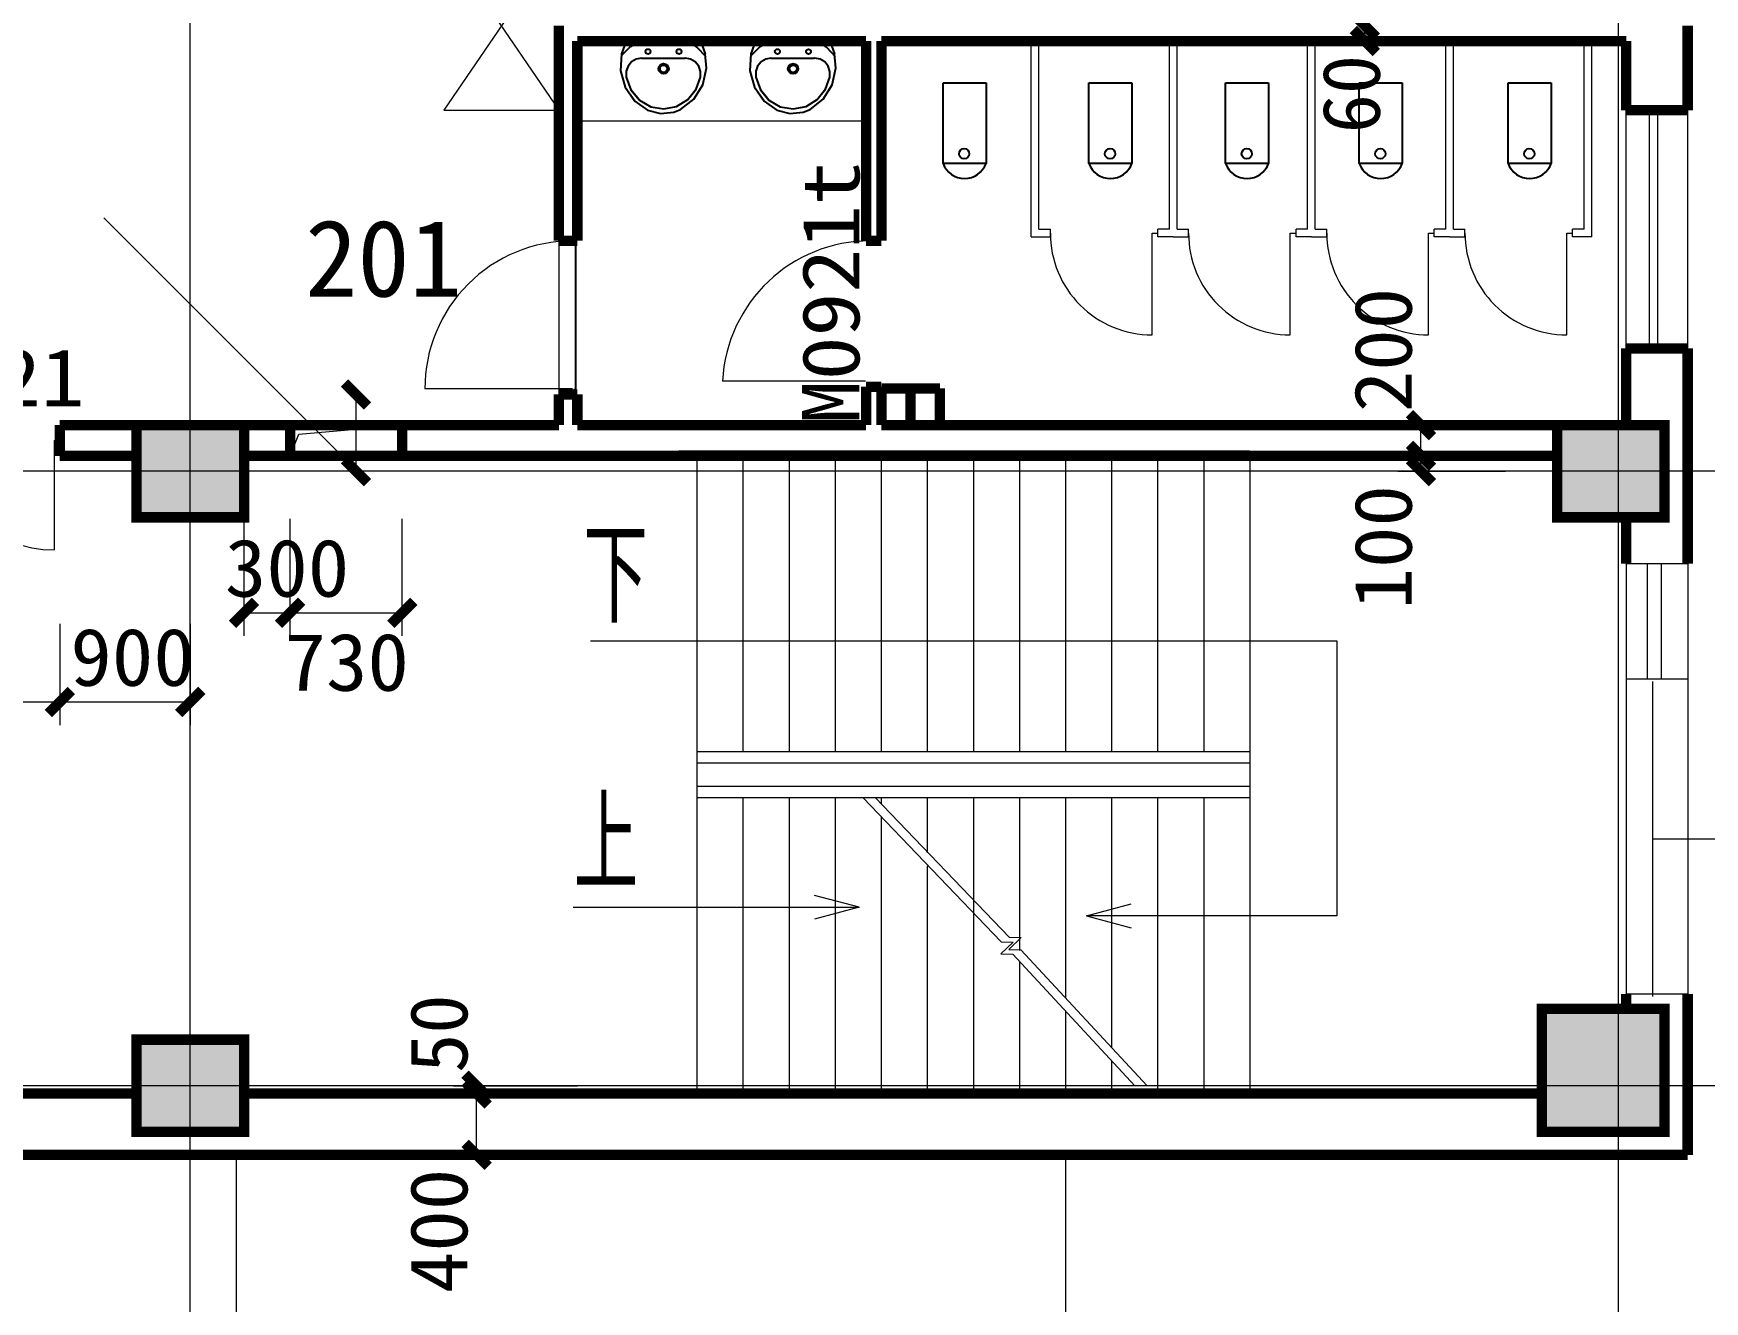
# Model space of a CAD drawing. Extents: x -307567 to 704339, y -10277 to 165507.
# Drawn here: x -33850 to -22968, y 24176 to 32431 of the extents above; entities that cross this region are included whole.
import ezdxf
from ezdxf.enums import TextEntityAlignment as Align

# ---------------------------------------------------------------- set-up
doc = ezdxf.new("R2010")
doc.units = 0
doc.header["$MEASUREMENT"] = 0
doc.layers.add('中文', color=4, linetype='CONTINUOUS')
doc.layers.add('我的', color=255, linetype='CONTINUOUS', lineweight=0)
doc.styles.add('HZ', font='txt', dxfattribs={"width": 0.7, "height": 5, "bigfont": 'STF:宋体'})
doc.styles.get("Standard").update_dxf_attribs({"font": 'txt', "height": 3})

msp = doc.modelspace()

# ---------------------------------------------------------------- linework, layer by layer
at = {"layer": '中文', "color": 0}
for p, q in [((-29963.23728, 32342.31876), (-30021.75779, 32285.46909)), ((-29990.11716, 32381.4896), (-30020.40281, 32298.00953)), ((-29987.77341, 32379.96067), (-29506.90183, 32379.96067)), ((-29928.70359, 32356.44993), (-29565.67869, 32356.44993)), ((-29529.75339, 32340.8791), (-29472.40476, 32280.63969)), ((-29506.38913, 32381.4896), (-29476.10349, 32298.00953)), ((-29120.29294, 32342.31876), (-29178.81345, 32285.46909)), ((-29147.17283, 32381.4896), (-29177.42185, 32298.00953)), ((-29144.79246, 32379.96067), (-28663.92087, 32379.96067)), ((-29085.75925, 32356.44993), (-28722.69773, 32356.44993)), ((-28686.80906, 32340.8791), (-28629.46042, 32280.63969)), ((-28663.4448, 32381.4896), (-28633.15915, 32298.00953)), ((-29890.21482, 32270.13859), (-29605.92527, 32270.13859)), ((-29047.27048, 32270.13859), (-28762.98093, 32270.13859)), ((-27927.10447, 32108.27106), (-27647.09958, 32108.27106)), ((-27927.10447, 31584.37199), (-27927.10447, 32108.27106)), ((-27647.09958, 32108.27106), (-27647.09958, 31584.37199)), ((-26977.08005, 32108.27106), (-26697.07517, 32108.27106)), ((-26977.08005, 31584.37199), (-26977.08005, 32108.27106)), ((-26697.07517, 32108.27106), (-26697.07517, 31584.37199)), ((-26087.07761, 32108.27106), (-25807.07273, 32108.27106)), ((-26087.07761, 31584.37199), (-26087.07761, 32108.27106)), ((-25807.07273, 32108.27106), (-25807.07273, 31584.37199)), ((-25217.10691, 32108.27106), (-24937.10203, 32108.27106)), ((-25217.10691, 31584.37199), (-25217.10691, 32108.27106)), ((-24937.10203, 32108.27106), (-24937.10203, 31584.37199)), ((-24247.08738, 32108.27106), (-23967.08249, 32108.27106)), ((-24247.08738, 31584.37199), (-24247.08738, 32108.27106)), ((-23967.08249, 32108.27106), (-23967.08249, 31584.37199)), ((-27647.09958, 31584.37199), (-27927.10447, 31584.37199)), ((-26697.07517, 31584.37199), (-26977.08005, 31584.37199)), ((-25807.07273, 31584.37199), (-26087.07761, 31584.37199)), ((-24937.10203, 31584.37199), (-25217.10691, 31584.37199)), ((-23967.08249, 31584.37199), (-24247.08738, 31584.37199)), ((-30319.77318, 31079.95876), (-30319.77318, 30079.95914))]:
    msp.add_line(p, q, dxfattribs=at)
for points in [[(-29928.70359, 32356.44993), (-29945.95212, 32353.30051), (-29961.11326, 32344.24137), (-29963.23728, 32342.31876)], [(-29529.75339, 32340.8791), (-29543.999, 32351.38706), (-29560.91794, 32356.20731), (-29565.67869, 32356.44993)], [(-29085.75925, 32356.44993), (-29103.00779, 32353.30051), (-29118.16892, 32344.24137), (-29120.29294, 32342.31876)], [(-28686.80906, 32340.8791), (-28701.05466, 32351.38706), (-28717.93699, 32356.20731), (-28722.69773, 32356.44993)], [(-30020.40281, 32298.00953), (-30027.54392, 32186.9492), (-29997.58787, 32080.03849), (-29934.08689, 31990.18978), (-29851.83591, 31931.59031)], [(-29890.21482, 32270.13859), (-29924.71189, 32263.83976), (-29955.03415, 32245.71918), (-29977.55613, 32217.95811), (-29989.53122, 32183.90965), (-29989.53122, 32147.6685), (-29989.38474, 32146.66142)], [(-29635.99119, 31936.01917), (-29550.15134, 32003.09986), (-29491.66746, 32096.51798), (-29467.57078, 32205.01026), (-29476.10349, 32298.00953)], [(-29506.75535, 32146.66142), (-29506.42576, 32182.90028), (-29518.07126, 32217.0792), (-29540.33689, 32245.05772), (-29570.51267, 32263.49186), (-29604.9365, 32270.12943), (-29605.92527, 32270.13859)], [(-29177.42185, 32298.00953), (-29184.59958, 32186.9492), (-29154.64353, 32080.03849), (-29091.14255, 31990.18978), (-29008.85496, 31931.59031)], [(-29047.27048, 32270.13859), (-29081.76755, 32263.83976), (-29112.08982, 32245.71918), (-29134.61179, 32217.95811), (-29146.58689, 32183.90965), (-29146.58689, 32147.6685), (-29146.40378, 32146.66142)], [(-28793.01023, 31936.01917), (-28707.17038, 32003.09986), (-28648.6865, 32096.51798), (-28624.58982, 32205.01026), (-28633.15915, 32298.00953)], [(-28663.81101, 32146.66142), (-28663.48142, 32182.90028), (-28675.12693, 32217.0792), (-28697.39255, 32245.05772), (-28727.53171, 32263.49186), (-28761.95554, 32270.12943), (-28762.98093, 32270.13859)], [(-29989.38474, 32146.66142), (-29959.42869, 32064.08085), (-29903.98435, 31997.08027), (-29829.75339, 31953.73005), (-29745.67136, 31939.26014), (-29661.8823, 31955.4295), (-29588.45701, 32000.26974), (-29534.29441, 32068.3884), (-29506.75535, 32146.66142)], [(-29146.40378, 32146.66142), (-29116.44773, 32064.08085), (-29061.04001, 31997.08027), (-28986.80906, 31953.73005), (-28902.72703, 31939.26014), (-28818.90134, 31955.4295), (-28745.51267, 32000.26974), (-28691.35007, 32068.3884), (-28663.81101, 32146.66142)], [(-29851.83591, 31931.59031), (-29766.87497, 31909.35902), (-29679.71677, 31918.52917), (-29635.99119, 31936.01917)], [(-29008.85496, 31931.59031), (-28923.93064, 31909.35902), (-28836.73581, 31918.52917), (-28793.01023, 31936.01917)]]:
    msp.add_lwpolyline(points, dxfattribs=at)
for centre, radius in [((-29848.02732, 32312.23454), 16.32813), ((-29646.02537, 32312.23454), 16.03125), ((-29005.04636, 32312.23454), 16.3125), ((-28803.04441, 32312.23454), 16.01563), ((-29746.29392, 32200.81028), 33.17188), ((-29746.29392, 32200.81028), 23.59375), ((-28903.31296, 32200.81028), 33.17188), ((-28903.31296, 32200.81028), 23.59375), ((-27789.44578, 31647.66926), 33.46875), ((-26839.42136, 31647.66926), 33.46875), ((-25949.41892, 31647.66926), 33.46875), ((-25079.44822, 31647.66926), 33.46875), ((-24109.42869, 31647.66926), 33.46875)]:
    msp.add_circle(centre, radius, dxfattribs=at)
for centre in [(-27787.10203, 31634.76261), (-26837.07761, 31634.76261), (-25947.07517, 31634.76261), (-25077.10447, 31634.76261), (-24107.08494, 31634.76261)]:
    msp.add_arc(centre, 148.79253, 199.795492011, 340.204538276, dxfattribs=at)
at = {"layer": '我的', "color": 0}
for p, q in [((-32828.29012, 14141.83177), (-32828.29012, 99323.43291)), ((-23528.33662, 14141.83177), (-23528.33662, 99323.43291)), ((-30428.30212, 33030.49808), (-31178.29837, 31930.50549)), ((-31178.29837, 33030.49808), (-30428.30212, 31930.50549)), ((-25180.63549, 32380.50438), (-25180.63549, 32480.50236)), ((-29963.21656, 32342.86267), (-30021.73677, 32286.01328)), ((-29990.0963, 32382.03331), (-30020.3818, 32298.55365)), ((-29987.75257, 32380.50438), (-29506.88339, 32380.50438)), ((-29928.68304, 32356.99376), (-29565.65995, 32356.99376)), ((-29529.73484, 32341.42301), (-29472.38649, 32281.1839)), ((-29506.3707, 32382.03331), (-29476.0852, 32298.55365)), ((-29120.27643, 32342.86267), (-29178.79665, 32286.01328)), ((-29147.15618, 32382.03331), (-29177.40506, 32298.55365)), ((-29144.77582, 32380.50438), (-28663.90665, 32380.50438)), ((-29085.74292, 32356.99376), (-28722.68321, 32356.99376)), ((-28686.79472, 32341.42301), (-28629.44637, 32281.1839)), ((-28663.43057, 32382.03331), (-28633.14508, 32298.55365)), ((-27353.3175, 31105.50962), (-27353.3175, 32380.50438)), ((-27303.29333, 31155.5086), (-27303.29333, 32380.50438)), ((-26453.322, 31155.5086), (-26453.322, 32380.50438)), ((-26403.29783, 31155.5086), (-26403.29783, 32380.50438)), ((-25553.3265, 31155.5086), (-25553.3265, 32380.50438)), ((-25503.30233, 31155.5086), (-25503.30233, 32380.50438)), ((-25330.63474, 32380.50438), (-24653.331, 32380.50438)), ((-24653.331, 31155.5086), (-24653.331, 32380.50438)), ((-24603.30683, 31155.5086), (-24603.30683, 32380.50438)), ((-23753.3355, 31155.5086), (-23753.3355, 32380.50438)), ((-23703.31133, 31105.50962), (-23703.31133, 32380.50438)), ((-29890.19446, 32270.68285), (-29605.90633, 32270.68285)), ((-29047.25434, 32270.68285), (-28762.96621, 32270.68285)), ((-26977.07426, 32108.81614), (-26697.07078, 32108.81614)), ((-26977.07426, 31584.91968), (-26977.07426, 32108.81614)), ((-26697.07078, 32108.81614), (-26697.07078, 31584.91968)), ((-26087.07627, 32108.81614), (-25807.07279, 32108.81614)), ((-26087.07627, 31584.91968), (-26087.07627, 32108.81614)), ((-25807.07279, 32108.81614), (-25807.07279, 31584.91968)), ((-25217.10992, 32108.81614), (-24937.10643, 32108.81614)), ((-25217.10992, 31584.91968), (-25217.10992, 32108.81614)), ((-24937.10643, 32108.81614), (-24937.10643, 31584.91968)), ((-24247.09523, 32108.81614), (-23967.09175, 32108.81614)), ((-24247.09523, 31584.91968), (-24247.09523, 32108.81614)), ((-23967.09175, 32108.81614), (-23967.09175, 31584.91968)), ((-31178.29837, 31930.50549), (-30428.30212, 31930.50549)), ((-23478.31246, 30380.51286), (-23478.31246, 31930.50549)), ((-23328.31321, 31930.50549), (-23328.31321, 30380.51286)), ((-23275.7622, 31930.50549), (-23275.7622, 30380.51286)), ((-23078.33887, 30380.51286), (-23078.33887, 31930.50549)), ((-30308.2954, 31862.05643), (-28428.28771, 31862.05185)), ((-26697.07078, 31584.91968), (-26977.07426, 31584.91968)), ((-25807.07279, 31584.91968), (-26087.07627, 31584.91968)), ((-24937.10643, 31584.91968), (-25217.10992, 31584.91968)), ((-23967.09175, 31584.91968), (-24247.09523, 31584.91968)), ((-31841.86927, 29680.51674), (-33390.4211, 31229.072)), ((-27303.29333, 31155.5086), (-27228.29371, 31155.5086)), ((-27228.29371, 31105.50962), (-27228.29371, 31155.5086)), ((-26565.82143, 31130.50911), (-26528.32162, 31130.50911)), ((-26565.82143, 30468.0128), (-26565.82143, 31130.50911)), ((-26453.322, 31155.5086), (-26528.32162, 31155.5086)), ((-26528.32162, 31105.50962), (-26528.32162, 31155.5086)), ((-26403.29783, 31155.5086), (-26328.29821, 31155.5086)), ((-26328.29821, 31105.50962), (-26328.29821, 31155.5086)), ((-25665.82593, 31130.50911), (-25628.32612, 31130.50911)), ((-25665.82593, 30468.0128), (-25665.82593, 31130.50911)), ((-25553.3265, 31155.5086), (-25628.32612, 31155.5086)), ((-25628.32612, 31105.50962), (-25628.32612, 31155.5086)), ((-25503.30233, 31155.5086), (-25428.30271, 31155.5086)), ((-25428.30271, 31105.50962), (-25428.30271, 31155.5086)), ((-24765.83043, 31130.50911), (-24728.33062, 31130.50911)), ((-24765.83043, 30468.0128), (-24765.83043, 31130.50911)), ((-24653.331, 31155.5086), (-24728.33062, 31155.5086)), ((-24728.33062, 31105.50962), (-24728.33062, 31155.5086)), ((-24603.30683, 31155.5086), (-24528.30721, 31155.5086)), ((-24528.30721, 31105.50962), (-24528.30721, 31155.5086)), ((-23865.83493, 31130.50911), (-23828.33512, 31130.50911)), ((-23865.83493, 30468.0128), (-23865.83493, 31130.50911)), ((-23753.3355, 31155.5086), (-23828.33512, 31155.5086)), ((-23828.33512, 31105.50962), (-23828.33512, 31155.5086)), ((-30428.30212, 31080.50898), (-30428.30212, 30080.51436)), ((-27353.3175, 31105.50962), (-27228.29371, 31105.50962)), ((-26428.30991, 31105.50962), (-26528.32162, 31105.50962)), ((-26428.30991, 31105.50962), (-26328.29821, 31105.50962)), ((-25528.31441, 31105.50962), (-25628.32612, 31105.50962)), ((-25528.31441, 31105.50962), (-25428.30271, 31105.50962)), ((-24628.31891, 31105.50962), (-24728.33062, 31105.50962)), ((-24628.31891, 31105.50962), (-24528.30721, 31105.50962)), ((-23703.31133, 31105.50962), (-23828.33512, 31105.50962)), ((-28431.73007, 30168.0143), (-29362.92659, 30168.0143)), ((-31749.18175, 29580.51648), (-31749.18175, 30080.51436)), ((-30338.72737, 30118.01417), (-31301.23477, 30118.01417)), ((-30328.29041, 30118.01417), (-30328.29041, 30080.51436)), ((-32178.26896, 29880.51498), (-32178.26896, 29680.51674)), ((-32178.26896, 29680.51674), (-32122.38545, 29820.95908)), ((-32122.38545, 29820.95908), (-31453.24817, 29880.51498)), ((-31448.26772, 29880.51498), (-31448.26772, 29680.51674)), ((-24965.19467, 29880.51498), (-24263.97747, 29880.51498)), ((-24815.19542, 29680.51674), (-24815.19542, 29880.51498)), ((-33715.76127, 29780.51586), (-33678.26146, 29780.51586)), ((-33715.76127, 29780.51586), (-33715.76127, 29068.01942)), ((-29529.58835, 29680.51674), (-29529.58835, 25530.54016)), ((-29229.58985, 29680.51674), (-29229.58985, 27756.52963)), ((-28929.59135, 29680.51674), (-28929.59135, 27756.52963)), ((-28629.59285, 29680.51674), (-28629.59285, 27756.52963)), ((-28329.59435, 29680.51674), (-28329.59435, 27756.52963)), ((-28029.59585, 29680.51674), (-28029.59585, 27756.52963)), ((-27729.59735, 29680.51674), (-27729.59735, 27756.52963)), ((-27429.59885, 29680.51674), (-27429.59885, 27756.52963)), ((-27129.60035, 29680.51674), (-27129.60035, 27756.52963)), ((-26829.60185, 29680.51674), (-26829.60185, 27756.52963)), ((-26529.60335, 29680.51674), (-26529.60335, 27756.52963)), ((-26229.60485, 29680.51674), (-26229.60485, 27756.52963)), ((-25929.60635, 29680.51674), (-25929.60635, 25530.54016)), ((-24965.19467, 29680.51674), (-24263.97747, 29680.51674)), ((-24815.19542, 29580.51648), (-24815.19542, 29680.51674)), ((-5920.96616, 29580.51648), (-79811.30716, 29580.51648)), ((-31248.17107, 29580.51648), (-31899.181, 29580.51648)), ((-20522.89511, 29580.51648), (-30962.78431, 29580.51648)), ((-24965.19467, 29580.51648), (-24263.97747, 29580.51648)), ((-32478.26746, 28508.89136), (-32478.26746, 29271.50466)), ((-32178.26896, 28508.89136), (-32178.26896, 29271.50466)), ((-31448.26772, 28508.89136), (-31448.26772, 29271.50466)), ((-23478.31246, 28979.04205), (-23078.33887, 28979.04205)), ((-23478.31246, 28979.04205), (-23478.31246, 26178.67306)), ((-23341.05728, 28979.04205), (-23341.05728, 28229.0458)), ((-23251.04309, 28979.04205), (-23251.04309, 28229.0458)), ((-23078.33887, 28979.04205), (-23078.33887, 26178.67306)), ((-32478.26746, 28658.89061), (-32178.26896, 28658.89061)), ((-32178.26896, 28658.89061), (-31448.26772, 28658.89061)), ((-33678.26146, 28588.25688), (-33678.26146, 27928.5266)), ((-32828.29012, 28588.25688), (-32828.29012, 27928.5266)), ((-30221.97991, 28476.47956), (-25361.98224, 28476.47956)), ((-25361.98224, 28476.47956), (-25361.98224, 26686.48836)), ((-23478.31246, 28229.0458), (-23078.33887, 28229.0458)), ((-23306.88997, 28212.54579), (-23306.88997, 26162.17305)), ((-34928.27962, 28078.52585), (-33428.28712, 28078.52585)), ((-33428.28712, 28078.52585), (-32828.29012, 28078.52585)), ((-29529.58835, 27756.52963), (-25929.60635, 27756.52963)), ((-29529.58835, 27681.53), (-25929.60635, 27681.53)), ((-29529.58835, 27531.53075), (-25929.60635, 27531.53075)), ((-29529.58835, 27456.53113), (-25929.60635, 27456.53113)), ((-29229.58985, 27456.53113), (-29229.58985, 25530.54016)), ((-29229.58985, 27456.53113), (-29229.58985, 25530.54016)), ((-28929.59135, 27456.53113), (-28929.59135, 25530.54016)), ((-28629.59285, 27456.53113), (-28629.59285, 25530.54016)), ((-28449.56446, 27456.53113), (-27549.05626, 26517.86738)), ((-28369.29142, 27456.53113), (-27497.09119, 26547.86677)), ((-28329.59435, 27456.53113), (-28329.59435, 27414.46858)), ((-28029.59585, 27456.53113), (-28029.59585, 27096.7673)), ((-27729.59735, 27456.53113), (-27729.59735, 26461.36474)), ((-27729.59735, 27456.53113), (-27729.59735, 25530.54016)), ((-27429.59885, 27456.53113), (-27429.59885, 26461.36474)), ((-27129.60035, 27456.53113), (-27129.60035, 26153.36801)), ((-27129.60035, 27456.53113), (-27129.60035, 26153.36801)), ((-26829.60185, 27456.53113), (-26829.60185, 25830.16215)), ((-26829.60185, 27456.53113), (-26829.60185, 25830.16215)), ((-26529.60335, 27456.53113), (-26529.60335, 25530.54016)), ((-26229.60485, 27456.53113), (-26229.60485, 25530.54016)), ((-25929.60635, 27456.53113), (-25929.60635, 25530.54016)), ((-28329.59435, 27329.45428), (-28329.59435, 25530.54016)), ((-28329.59435, 27329.45428), (-28329.59435, 25530.54016)), ((-23306.88997, 27187.35942), (-17743.62433, 27187.35942)), ((-28029.59585, 27011.753), (-28029.59585, 25530.54016)), ((-28029.59585, 27011.753), (-28029.59585, 25530.54016)), ((-28473.55115, 26742.254), (-28763.33242, 26819.89376)), ((-30334.69907, 26742.254), (-28473.55115, 26742.254)), ((-28473.55115, 26742.254), (-28763.33242, 26664.61309)), ((-26991.97897, 26686.48836), (-26702.1977, 26764.12927)), ((-25361.98224, 26686.48836), (-26991.97897, 26686.48836)), ((-26991.97897, 26686.48836), (-26702.1977, 26608.84745)), ((-27469.51565, 26515.60146), (-27551.32676, 26438.35079)), ((-27549.05626, 26517.86738), (-27469.51565, 26515.60146)), ((-27417.55057, 26545.60085), (-27499.36169, 26468.35133)), ((-27499.36169, 26468.35133), (-27419.85769, 26466.08655)), ((-27497.09119, 26547.86677), (-27417.55057, 26545.60085)), ((-27419.85769, 26466.08655), (-26597.90135, 25580.53686)), ((-27551.32676, 26438.35079), (-27471.78614, 26436.08602)), ((-27471.78614, 26436.08602), (-26678.17439, 25580.53686)), ((-27429.59885, 26390.57424), (-27429.59885, 25530.54016)), ((-27429.59885, 26376.33328), (-27429.59885, 25530.54016)), ((-27429.59885, 26376.33328), (-27429.59885, 25530.54016)), ((-23478.31246, 26178.67306), (-23078.33887, 26178.67306)), ((-27129.60035, 26067.17269), (-27129.60035, 25530.54016)), ((-27129.60035, 26067.17269), (-27129.60035, 25530.54016)), ((-26829.60185, 25743.76999), (-26829.60185, 25530.54016)), ((-26829.60185, 25743.76999), (-26829.60185, 25530.54016)), ((-5920.96616, 25580.53686), (-79811.30716, 25580.53686)), ((-5920.96616, 25580.53686), (-79811.30716, 25580.53686)), ((-5920.96616, 25580.53686), (-79811.30716, 25580.53686)), ((-5920.96616, 25580.53686), (-79811.30716, 25580.53686)), ((-31113.95543, 25580.53686), (-30307.19677, 25580.53686)), ((-30963.95618, 25530.53673), (-30963.95618, 25580.53686)), ((-31113.95543, 25530.53673), (-30307.19677, 25530.53673)), ((-30963.95618, 25130.53911), (-30963.95618, 25530.53673)), ((-29529.58835, 25531.54037), (-25929.60635, 25531.54037)), ((-27129.60035, 25558.61924), (-27129.60035, 25530.54016)), ((-27129.60035, 25558.61924), (-27129.60035, 25530.54016)), ((-32530.34239, 25130.53911), (-32530.34239, 23630.54661)), ((-31113.95543, 25130.53911), (-30307.19677, 25130.53911)), ((-27128.31862, 23430.54723), (-27128.31862, 25130.53911)), ((-24028.32191, 25130.53911), (-23998.32939, 25130.53911))]:
    msp.add_line(p, q, dxfattribs=at)
at = {"layer": '我的', "color": 0, "const_width": 67.49966}
for points in [[(-25255.63511, 32555.50198), (-25105.63586, 32405.50273)], [(-30428.30212, 31930.50549), (-30428.30212, 32480.50236)], [(-25255.63511, 32455.50401), (-25105.63586, 32305.50476)], [(-23078.33887, 32480.50236), (-23078.33887, 31930.50549)], [(-30308.2954, 32380.50438), (-30308.2954, 31080.50898)], [(-30308.2954, 32380.50438), (-28428.28771, 32380.50438)], [(-30308.2954, 31980.50448), (-30308.2954, 32380.50438)], [(-28428.28771, 31130.50911), (-28428.28771, 32380.50438)], [(-28428.28771, 31980.50448), (-28428.28771, 32380.50438)], [(-28328.31262, 32380.50438), (-27328.30541, 32380.50438)], [(-28328.31262, 31930.50549), (-28328.31262, 32380.50438)], [(-27328.30541, 32380.50438), (-26428.30991, 32380.50438)], [(-26428.30991, 32380.50438), (-25528.31441, 32380.50438)], [(-25528.31441, 32380.50438), (-24628.31891, 32380.50438)], [(-24628.31891, 32380.50438), (-23728.32341, 32380.50438)], [(-23728.32341, 32380.50438), (-23478.31246, 32380.50438)], [(-23478.31246, 32380.50438), (-23478.31246, 31930.50549)], [(-30428.30212, 31930.50549), (-30428.30212, 31080.50898)], [(-28328.31262, 31130.50911), (-28328.31262, 31930.50549)], [(-23078.33887, 31930.50549), (-23478.31246, 31930.50549)], [(-28428.28771, 31130.50911), (-28428.28771, 31080.50898)], [(-28328.31262, 31130.50911), (-28328.31262, 31080.50898)], [(-30308.2954, 31080.50898), (-30428.30212, 31080.50898)], [(-28328.31262, 31080.50898), (-28428.28771, 31080.50898)], [(-23478.31246, 29880.51498), (-23478.31246, 30380.51286)], [(-23078.33887, 30380.51286), (-23478.31246, 30380.51286)], [(-23078.33887, 29580.51648), (-23078.33887, 30380.51286)], [(-31824.18137, 30155.51398), (-31674.18212, 30005.51473)], [(-28428.28771, 29880.51498), (-28428.28771, 30130.51449)], [(-28328.31262, 30130.51449), (-28428.28771, 30130.51449)], [(-28328.31262, 29880.51498), (-28328.31262, 30130.51449)], [(-28326.92103, 29881.04484), (-28326.92103, 30119.26386)], [(-28326.92103, 30119.26386), (-27946.97908, 30119.26386)], [(-28138.98251, 30119.26386), (-28138.98251, 29881.04484)], [(-27946.97908, 30119.26386), (-27946.97908, 29881.04484)], [(-30428.30212, 29880.51498), (-30428.30212, 30080.51436)], [(-30308.2954, 30080.51436), (-30428.30212, 30080.51436)], [(-30308.2954, 29880.51498), (-30308.2954, 30080.51436)], [(-24890.19505, 29955.5146), (-24740.1958, 29805.51535)], [(-33678.26146, 29680.51674), (-33678.26146, 29880.51498)], [(-33678.26146, 29880.51498), (-33130.7056, 29880.51498)], [(-33178.27616, 29880.51498), (-33178.27616, 29280.51798), (-32478.26746, 29280.51798), (-32478.26746, 29880.51498), (-33178.27616, 29880.51498), (-33178.27616, 29280.51798)], [(-32478.26746, 29880.51498), (-30428.30212, 29880.51498)], [(-32178.26896, 29880.51498), (-32178.26896, 29680.51674)], [(-31448.26772, 29880.51498), (-31448.26772, 29680.51674)], [(-30308.2954, 29880.51498), (-29528.30662, 29880.51498)], [(-29528.30662, 29880.51498), (-28428.28771, 29880.51498)], [(-28328.31262, 29880.51498), (-23928.31021, 29880.51498)], [(-27946.97908, 29881.04484), (-28326.92103, 29881.04484)], [(-23928.31021, 29880.51498), (-23928.31021, 29280.51798), (-23228.33812, 29280.51798), (-23228.33812, 29880.51498), (-23928.31021, 29880.51498), (-23928.31021, 29280.51798)], [(-33678.26146, 29680.51674), (-33178.27616, 29680.51674)], [(-32478.26746, 29680.51674), (-30428.30212, 29680.51674)], [(-30428.30212, 29680.51674), (-29528.30662, 29680.51674)], [(-29649.04576, 29682.23907), (-25929.60635, 29682.23907)], [(-29528.30662, 29680.51674), (-28328.31262, 29680.51674)], [(-28328.31262, 29680.51674), (-23928.31021, 29680.51674)], [(-24890.19505, 29755.51636), (-24740.1958, 29605.51711)], [(-31824.18137, 29655.5161), (-31674.18212, 29505.51685)], [(-24890.19505, 29655.5161), (-24740.1958, 29505.51685)], [(-23078.33887, 28979.04205), (-23078.33887, 29580.51648)], [(-23478.31246, 28979.04205), (-23478.31246, 29280.51798)], [(-32553.26708, 28583.89098), (-32403.26783, 28733.89023)], [(-32253.26858, 28583.89098), (-32103.26933, 28733.89023)], [(-31523.26735, 28583.89098), (-31373.2681, 28733.89023)], [(-33753.26108, 28003.52622), (-33603.26183, 28153.52547)], [(-32903.28975, 28003.52622), (-32753.2905, 28153.52547)], [(-23478.31246, 26080.53474), (-23478.31246, 26178.67306)], [(-23078.33887, 25130.53911), (-23078.33887, 26178.67306)], [(-24028.32191, 26080.53474), (-24028.32191, 25280.53836), (-23228.33812, 25280.53836), (-23228.33812, 26080.53474), (-24028.32191, 26080.53474), (-24028.32191, 25280.53836)], [(-33178.27616, 25880.53536), (-33178.27616, 25280.53836), (-32478.26746, 25280.53836), (-32478.26746, 25880.53536), (-33178.27616, 25880.53536), (-33178.27616, 25280.53836)], [(-31038.95581, 25655.53648), (-30888.95656, 25505.53723)], [(-31038.95581, 25605.53635), (-30888.95656, 25455.5371)], [(-35478.25246, 25530.53673), (-33178.27616, 25530.53673)], [(-32478.26746, 25530.53673), (-29528.30662, 25530.53673)], [(-29530.57712, 25530.54016), (-25929.60635, 25530.54016)], [(-27128.31862, 25530.53673), (-23998.32939, 25530.53673)], [(-35878.26266, 25130.53911), (-32828.29012, 25130.53911)], [(-32828.29012, 25130.53911), (-29528.30662, 25130.53911)], [(-31038.95581, 25205.53873), (-30888.95656, 25055.53948)], [(-29528.30662, 25130.53911), (-27128.31862, 25130.53911)], [(-27128.31862, 25130.53911), (-23998.32939, 25130.53911)], [(-23078.33887, 25130.53911), (-24028.32191, 25130.53911)]]:
    msp.add_lwpolyline(points, dxfattribs=at)
at = {"layer": '我的', "color": 0}
for points in [[(-29928.68304, 32356.99376), (-29945.93149, 32353.84436), (-29961.09254, 32344.78526), (-29963.21656, 32342.86267)], [(-29529.73484, 32341.42301), (-29543.98037, 32351.93092), (-29560.89923, 32356.75115), (-29565.65995, 32356.99376)], [(-29085.74292, 32356.99376), (-29102.99136, 32353.84436), (-29118.15242, 32344.78526), (-29120.27643, 32342.86267)], [(-28686.79472, 32341.42301), (-28701.04025, 32351.93092), (-28717.92249, 32356.75115), (-28722.68321, 32356.99376)], [(-30020.3818, 32298.55365), (-30027.52287, 32187.49387), (-29997.56697, 32080.5837), (-29934.06631, 31990.73544), (-29851.81575, 31932.13626)], [(-29890.19446, 32270.68285), (-29924.69136, 32264.38405), (-29955.01347, 32246.26357), (-29977.53533, 32218.50263), (-29989.51037, 32184.45434), (-29989.51037, 32148.21337), (-29989.36389, 32147.2063)], [(-29635.9721, 31936.56511), (-29550.13268, 32003.64546), (-29491.64909, 32097.06311), (-29467.55253, 32205.55485), (-29476.0852, 32298.55365)], [(-29506.7369, 32147.2063), (-29506.40732, 32183.44498), (-29518.05277, 32217.62373), (-29540.31828, 32245.6021), (-29570.49391, 32264.03616), (-29604.91757, 32270.6737), (-29605.90633, 32270.68285)], [(-29177.40506, 32298.55365), (-29184.58275, 32187.49387), (-29154.62685, 32080.5837), (-29091.12619, 31990.73544), (-29008.839, 31932.13626)], [(-29047.25434, 32270.68285), (-29081.75124, 32264.38405), (-29112.07335, 32246.26357), (-29134.59521, 32218.50263), (-29146.57025, 32184.45434), (-29146.57025, 32148.21337), (-29146.38714, 32147.2063)], [(-28792.99536, 31936.56511), (-28707.15594, 32003.64546), (-28648.67235, 32097.06311), (-28624.57579, 32205.55485), (-28633.14508, 32298.55365)], [(-28663.79678, 32147.2063), (-28663.4672, 32183.44498), (-28675.11264, 32217.62373), (-28697.37816, 32245.6021), (-28727.51717, 32264.03616), (-28761.94082, 32270.6737), (-28762.96621, 32270.68285)], [(-29989.36389, 32147.2063), (-29959.40798, 32064.62614), (-29903.96392, 31997.6259), (-29829.73334, 31954.27589), (-29745.65173, 31939.80606), (-29661.86308, 31955.97533), (-29588.43816, 32000.81535), (-29534.27583, 32068.93368), (-29506.7369, 32147.2063)], [(-29146.38714, 32147.2063), (-29116.43124, 32064.62614), (-29061.0238, 31997.6259), (-28986.79322, 31954.27589), (-28902.7116, 31939.80606), (-28818.88634, 31955.97533), (-28745.49804, 32000.81535), (-28691.33571, 32068.93368), (-28663.79678, 32147.2063)], [(-29851.81575, 31932.13626), (-29766.85523, 31909.90508), (-29679.69747, 31919.07519), (-29635.9721, 31936.56511)], [(-29008.839, 31932.13626), (-28923.91511, 31909.90508), (-28836.72072, 31919.07519), (-28792.99536, 31936.56511)]]:
    msp.add_lwpolyline(points, dxfattribs=at)
for centre, radius in [((-29848.00717, 32312.77859), 16.32804), ((-29646.00623, 32312.77859), 16.03117), ((-29005.03043, 32312.77859), 16.31242), ((-28803.02949, 32312.77859), 16.01555), ((-29746.27428, 32201.35489), 33.17171), ((-29746.27428, 32201.35489), 23.59363), ((-28903.29754, 32201.35489), 33.17171), ((-28903.29754, 32201.35489), 23.59363), ((-26839.41626, 31648.21663), 33.46858), ((-25949.41827, 31648.21663), 33.46858), ((-25079.45191, 31648.21663), 33.46858), ((-24109.43723, 31648.21663), 33.46858)]:
    msp.add_circle(centre, radius, dxfattribs=at)
for centre, radius, start, end in [((-26837.07252, 31635.31005), 148.79179, 199.79549201, 340.204538276), ((-25947.07453, 31635.31005), 148.79179, 199.79549201, 340.204538276), ((-25077.10817, 31635.31005), 148.79179, 199.79549201, 340.204538276), ((-24107.09349, 31635.31005), 148.79179, 199.79549201, 340.204538276), ((-26565.82143, 31130.50911), 662.49674, 180.000005009, 270.000007513), ((-25665.82593, 31130.50911), 662.49674, 180.000005009, 270.000007513), ((-24765.83043, 31130.50911), 662.49674, 180.000005009, 270.000007513), ((-23865.83493, 31130.50911), 662.49674, 180.000005009, 270.000007513), ((-30338.72737, 30118.01417), 962.49524, 90.000002504, 180.000005009), ((-28401.73755, 30118.01074), 962.49524, 90.000002504, 177.022038617), ((-33715.76127, 29780.51586), 712.49644, 180.000081303, 270.000007513)]:
    msp.add_arc(centre, radius, start, end, dxfattribs=at)
for points in [[(-33178.27616, 29880.51498), (-32478.26746, 29880.51498), (-33178.27616, 29280.51798), (-32478.26746, 29280.51798)], [(-23928.31021, 29880.51498), (-23228.33812, 29880.51498), (-23928.31021, 29280.51798), (-23228.33812, 29280.51798)], [(-24028.32191, 26080.53474), (-23228.33812, 26080.53474), (-24028.32191, 25280.53836), (-23228.33812, 25280.53836)], [(-33178.27616, 25880.53536), (-32478.26746, 25880.53536), (-33178.27616, 25280.53836), (-32478.26746, 25280.53836)]]:
    msp.add_solid(points, dxfattribs=at)

# ---------------------------------------------------------------- texts
at = {"layer": '中文', "insert": (-32080.16105, 31217.62384), "char_height": 500, "width": 6011.5625187, "attachment_point": 1}
msp.add_mtext('{\\fFangSong_GB2312|b1|i0|c134|p49;\\C1;201}', dxfattribs=at)
at = {"layer": '我的', "color": 0}
for s, width, p, p2 in [('60', 0.906667, (-25082.63793, 31780.50624), (-25082.63793, 32290.50392)), ('M0921t', 0.882581, (-28471.20741, 29887.94216), (-28471.20741, 31597.93383)), ('200', 0.925715, (-24875.18047, 29964.51534), (-24875.18047, 30774.51151)), ('100', 1.08, (-24875.18047, 28680.52098), (-24875.18047, 29490.51716)), ('50', 0.906667, (-31023.97785, 25664.53607), (-31023.97785, 26174.53375)), ('400', 0.925715, (-31023.97785, 24230.54361), (-31023.97785, 25040.53979))]:
    msp.add_text(s, height=374.998125, rotation=90, dxfattribs=dict(at, width=width)).set_placement(p, p2, align=Align.FIT)
for s, width, p, p2 in [('FM1521', 0.911992, (-35226.26397, 30002.51525), (-33516.28717, 30002.51525)), ('300', 0.925739, (-32603.29125, 28763.88962), (-31793.27332, 28763.88962)), ('900', 0.925698, (-33609.26766, 28183.52487), (-32799.28636, 28183.52487)), ('730', 0.863984, (-32214.63352, 28151.27558), (-31404.65222, 28151.27558))]:
    msp.add_text(s, height=374.998125, dxfattribs=dict(at, width=width)).set_placement(p, p2, align=Align.FIT)
at = {"layer": '我的', "color": 0, "style": 'HZ'}
for s, width, p, p2 in [('下', 0.492196, (-30269.14764, 28594.69758), (-29849.14242, 28594.69758)), ('上', 0.492153, (-30331.87926, 26855.84634), (-29911.91066, 26855.84634))]:
    msp.add_text(s, height=599.997, dxfattribs=dict(at, width=width)).set_placement(p, p2, align=Align.FIT)

doc.saveas('drawing.dxf')
